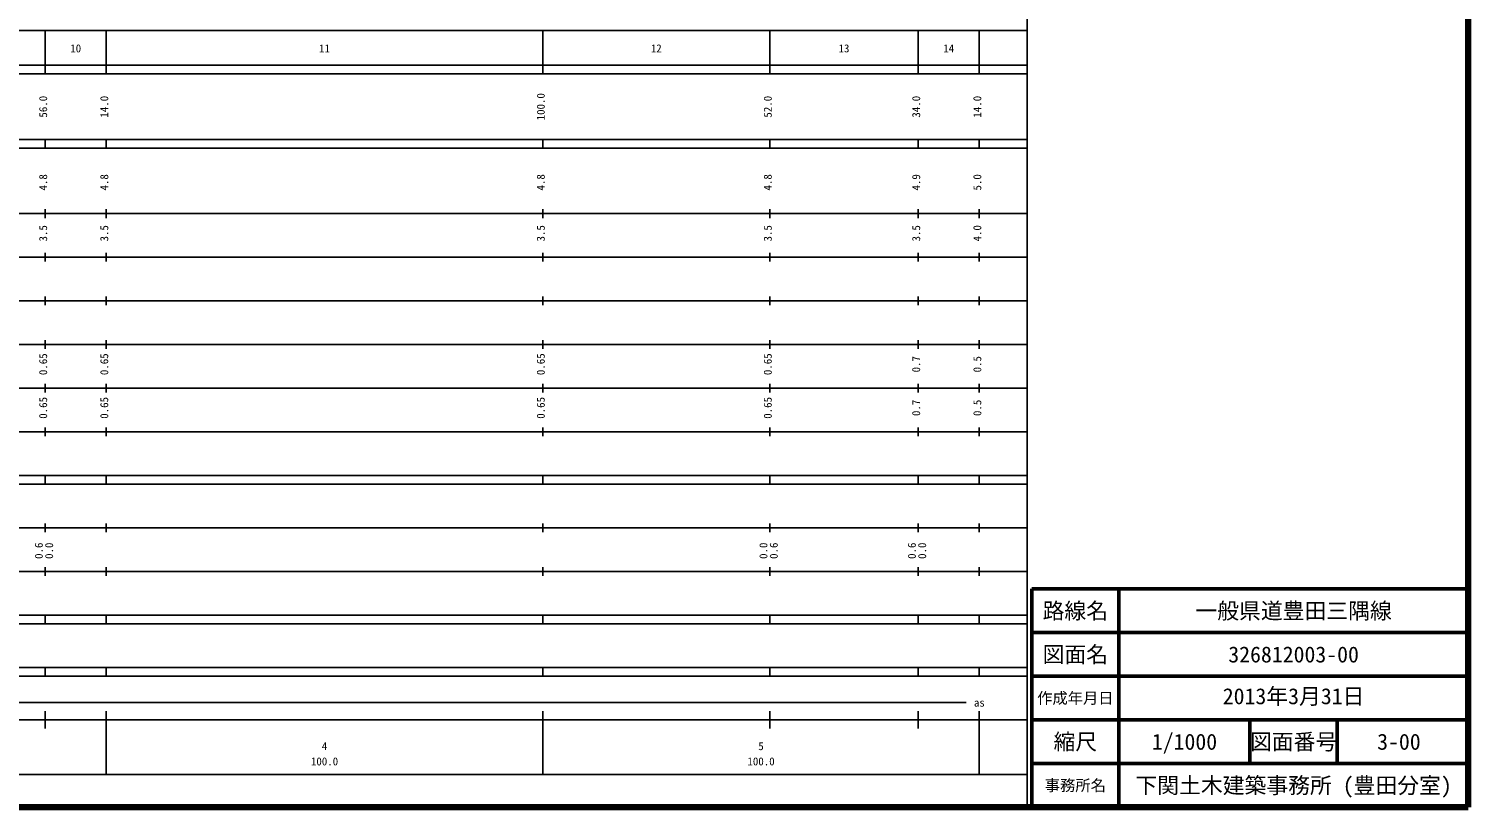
# Model space of a CAD drawing. Units: millimetres on the paper, enlarged 1000 times. Extents: x 40000 to 680000, y 20000 to 380000.
# Drawn here: x 350250 to 680000, y 20000 to 198357 of the extents above; entities that cross this region are included whole.
import ezdxf
from ezdxf.enums import TextEntityAlignment as Align

# ---------------------------------------------------------------- set-up
doc = ezdxf.new("R2010")
doc.units = ezdxf.units.MM
doc.header["$LTSCALE"] = 1000
for name, color, linetype, lineweight in [('M-TTL', 2, 'Continuous', 140), ('M-TTL-BAND', 7, 'Continuous', 25), ('M-TTL-FRAM', 2, 'Continuous', 50), ('M-TTL-LINE', 7, 'Continuous', 50)]:
    doc.layers.add(name, color=color, linetype=linetype, lineweight=lineweight)
doc.layers.add('M-TTL-TXT', color=7, linetype='Continuous')
doc.styles.add('ＭＳ ゴシック', font='')
doc.styles.get('ＭＳ ゴシック').set_extended_font_data('MS Gothic')

msp = doc.modelspace()

# ---------------------------------------------------------------- linework, layer by layer
at = {"layer": 'M-TTL'}
for p, q in [((680000, 20000), (680000, 380000)), ((40000, 20000), (680000, 20000))]:
    msp.add_line(p, q, dxfattribs=at)
at = {"layer": 'M-TTL-BAND'}
for p, q in [((579000, 20000), (579000, 370000)), ((68000, 198000), (579000, 198000)), ((354000, 188000), (354000, 198000)), ((368000, 188000), (368000, 198000)), ((468000, 188000), (468000, 198000)), ((520000, 188000), (520000, 198000)), ((554000, 188000), (554000, 198000)), ((568000, 188000), (568000, 198000)), ((40000, 190000), (579000, 190000)), ((40000, 188000), (579000, 188000)), ((40000, 173000), (579000, 173000)), ((354000, 171000), (354000, 173000)), ((368000, 171000), (368000, 173000)), ((468000, 171000), (468000, 173000)), ((520000, 171000), (520000, 173000)), ((554000, 171000), (554000, 173000)), ((568000, 171000), (568000, 173000)), ((40000, 171000), (579000, 171000)), ((40000, 156000), (579000, 156000)), ((354000, 155000), (354000, 157000)), ((368000, 155000), (368000, 157000)), ((468000, 155000), (468000, 157000)), ((520000, 155000), (520000, 157000)), ((554000, 155000), (554000, 157000)), ((568000, 155000), (568000, 157000)), ((46000, 146000), (579000, 146000)), ((354000, 145000), (354000, 147000)), ((368000, 145000), (368000, 147000)), ((468000, 145000), (468000, 147000)), ((520000, 145000), (520000, 147000)), ((554000, 145000), (554000, 147000)), ((568000, 145000), (568000, 147000)), ((52000, 136000), (579000, 136000)), ((354000, 135000), (354000, 137000)), ((368000, 135000), (368000, 137000)), ((468000, 135000), (468000, 137000)), ((520000, 135000), (520000, 137000)), ((554000, 135000), (554000, 137000)), ((568000, 135000), (568000, 137000)), ((46000, 126000), (579000, 126000)), ((354000, 125000), (354000, 127000)), ((368000, 125000), (368000, 127000)), ((468000, 125000), (468000, 127000)), ((520000, 125000), (520000, 127000)), ((554000, 125000), (554000, 127000)), ((568000, 125000), (568000, 127000)), ((52000, 116000), (579000, 116000)), ((354000, 115000), (354000, 117000)), ((368000, 115000), (368000, 117000)), ((468000, 115000), (468000, 117000)), ((520000, 115000), (520000, 117000)), ((554000, 115000), (554000, 117000)), ((568000, 115000), (568000, 117000)), ((46000, 106000), (579000, 106000)), ((354000, 105000), (354000, 107000)), ((368000, 105000), (368000, 107000)), ((468000, 105000), (468000, 107000)), ((520000, 105000), (520000, 107000)), ((554000, 105000), (554000, 107000)), ((568000, 105000), (568000, 107000)), ((40000, 96000), (579000, 96000)), ((354000, 94000), (354000, 96000)), ((368000, 94000), (368000, 96000)), ((468000, 94000), (468000, 96000)), ((520000, 94000), (520000, 96000)), ((554000, 94000), (554000, 96000)), ((568000, 94000), (568000, 96000)), ((40000, 94000), (579000, 94000)), ((49000, 84000), (579000, 84000)), ((354000, 83000), (354000, 85000)), ((368000, 83000), (368000, 85000)), ((468000, 83000), (468000, 85000)), ((520000, 83000), (520000, 85000)), ((554000, 83000), (554000, 85000)), ((568000, 83000), (568000, 85000)), ((40000, 74000), (579000, 74000)), ((354000, 73000), (354000, 75000)), ((368000, 73000), (368000, 75000)), ((468000, 73000), (468000, 75000)), ((520000, 73000), (520000, 75000)), ((554000, 73000), (554000, 75000)), ((568000, 73000), (568000, 75000)), ((40000, 64000), (579000, 64000)), ((354000, 62000), (354000, 64000)), ((368000, 62000), (368000, 64000)), ((468000, 62000), (468000, 64000)), ((520000, 62000), (520000, 64000)), ((554000, 62000), (554000, 64000)), ((568000, 62000), (568000, 64000)), ((40000, 62000), (579000, 62000)), ((40000, 52000), (579000, 52000)), ((40000, 50000), (579000, 50000)), ((354000, 50000), (354000, 52000)), ((368000, 50000), (368000, 52000)), ((468000, 50000), (468000, 52000)), ((520000, 50000), (520000, 52000)), ((554000, 50000), (554000, 52000)), ((568000, 50000), (568000, 52000)), ((71000, 44000), (565000, 44000)), ((40000, 40000), (579000, 40000)), ((354000, 38000), (354000, 42000)), ((368000, 27500), (368000, 42000)), ((468000, 27500), (468000, 42000)), ((520000, 38000), (520000, 42000)), ((554000, 38000), (554000, 42000)), ((568000, 27500), (568000, 42000)), ((68000, 27500), (579000, 27500))]:
    msp.add_line(p, q, dxfattribs=at)
at = {"layer": 'M-TTL-FRAM'}
for p, q in [((680000, 70000), (580000, 70000)), ((580000, 70000), (580000, 20000))]:
    msp.add_line(p, q, dxfattribs=at)
at = {"layer": 'M-TTL-LINE'}
for p, q in [((600000, 70000), (600000, 20000)), ((680000, 60000), (580000, 60000)), ((680000, 50000), (580000, 50000)), ((680000, 40000), (580000, 40000)), ((630000, 40000), (630000, 30000)), ((650000, 40000), (650000, 30000)), ((680000, 30000), (580000, 30000))]:
    msp.add_line(p, q, dxfattribs=at)

# ---------------------------------------------------------------- texts
at = {"layer": 'M-TTL-BAND', "style": 'ＭＳ ゴシック'}
for s, p in [('10', (361000, 192405)), ('11', (418000, 192405)), ('12', (494000, 192405)), ('13', (537000, 192405)), ('14', (561000, 192405)), ('as', (568000, 42500)), ('4', (418000, 32523)), ('5', (518000, 32523)), ('100.0', (418000, 29033)), ('100.0', (518000, 29033))]:
    msp.add_text(s, height=1833, dxfattribs=at).set_placement(p, align=Align.BOTTOM_CENTER)
for s, p in [('56.0', (355000, 180500)), ('14.0', (369000, 180500)), ('100.0', (469000, 180500)), ('52.0', (521000, 180500)), ('34.0', (555000, 180500)), ('14.0', (569000, 180500)), ('4.8', (355000, 163174)), ('4.8', (369000, 163174)), ('4.8', (469000, 163174)), ('4.8', (521000, 163174)), ('4.9', (555000, 163174)), ('5.0', (569000, 163174)), ('3.5', (355000, 151500)), ('3.5', (369000, 151500)), ('3.5', (469000, 151500)), ('3.5', (521000, 151500)), ('3.5', (555000, 151500)), ('4.0', (569000, 151500)), ('0.65', (355000, 121500)), ('0.65', (369000, 121500)), ('0.65', (469000, 121500)), ('0.65', (521000, 121500)), ('0.7', (555000, 121500)), ('0.5', (569000, 121500)), ('0.65', (355000, 111500)), ('0.65', (369000, 111500)), ('0.65', (469000, 111500)), ('0.65', (521000, 111500)), ('0.7', (555000, 111500)), ('0.5', (569000, 111500)), ('0.6', (354000, 78764)), ('0.0', (356370, 78764)), ('0.0', (520000, 78764)), ('0.6', (522370, 78764)), ('0.6', (554000, 78764)), ('0.0', (556370, 78764))]:
    msp.add_text(s, height=1833, rotation=90, dxfattribs=at).set_placement(p, align=Align.BOTTOM_CENTER)
at = {"layer": 'M-TTL-TXT', "style": 'ＭＳ ゴシック'}
for s, height, p in [('路線名', 3666, (590000, 65000)), ('路線名', 3666, (590000, 65000)), ('一般県道豊田三隅線', 3666, (640000, 65000)), ('図面名', 3666, (590000, 55000)), ('図面名', 3666, (590000, 55000)), ('326812003-00', 3666, (640000, 55000)), ('作成年月日', 2566, (590000, 45000)), ('作成年月日', 2566, (590000, 45000)), ('縮尺', 3666, (590000, 35000)), ('縮尺', 3666, (590000, 35000)), ('1/1000', 3666, (615000, 35000)), ('図面番号', 3666, (640000, 35000)), ('図面番号', 3666, (640000, 35000)), ('3-00', 3666, (664125, 35000)), ('事務所名', 2566, (590000, 25000)), ('事務所名', 2566, (590000, 25000)), ('下関土木建築事務所 (豊田分室)', 3666, (640000, 25000))]:
    msp.add_text(s, height=height, dxfattribs=at).set_placement(p, align=Align.MIDDLE_CENTER)
msp.add_text('2013年3月31日', height=3666, dxfattribs=at).set_placement((640000, 42500), align=Align.BOTTOM_CENTER)

doc.saveas('drawing.dxf')
